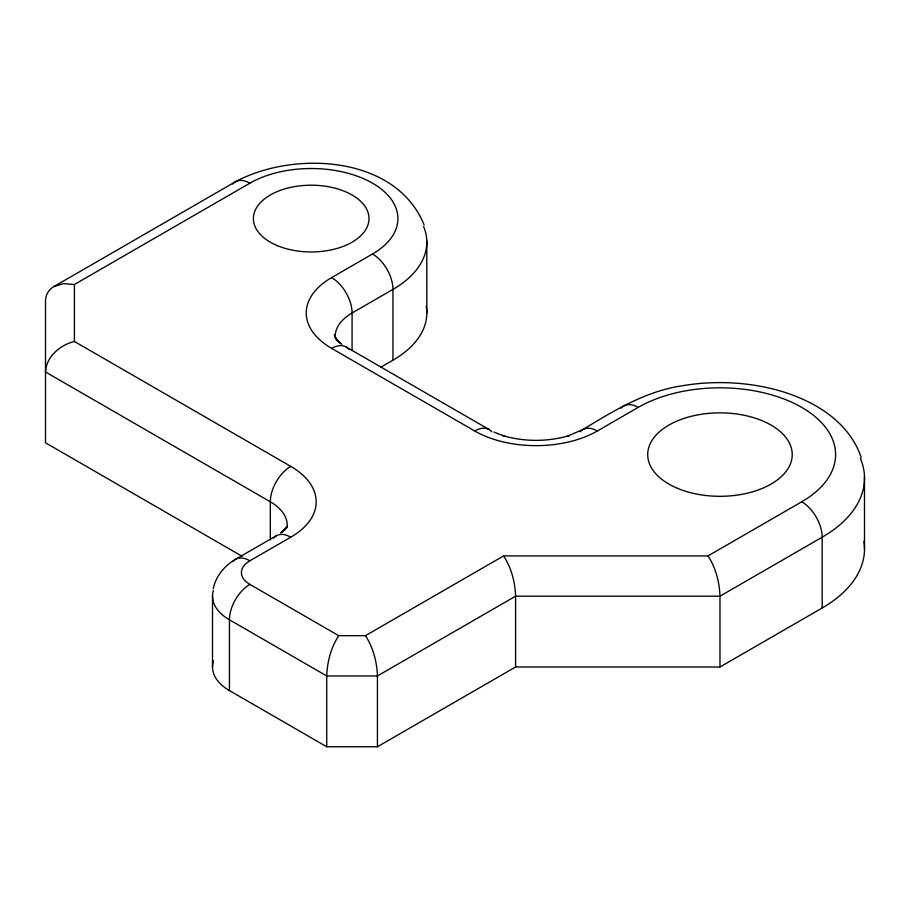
<?xml version="1.0" encoding="UTF-8"?>
<svg xmlns="http://www.w3.org/2000/svg" width="910" height="910" viewBox="0 0 910 910"><rect width="100%" height="100%" fill="white"/><g stroke="black" fill="none" stroke-linecap="round" stroke-linejoin="round"><path stroke-width="1.36" d="M212.519 666.996L212.519 596.187M213.27 588.656C215.795 576.121 224.577 565.736 235.44 559.354L276.31 535.762M286.707 526.731L284.728 529.927L287.207 526.287L281.429 532.532L284.557 529.961L280.678 532.976M621.12 408.203A28.904 16.687 60 0 1 638.217 407.384A115.615 66.748 0 0 1 801.733 407.384A115.615 66.748 0 0 1 801.733 501.785L708.003 555.908L503.617 555.908L365.456 635.669L338.713 635.669C330.978 647.556 327.213 661.866 326.736 675.959L326.736 746.757L377.423 746.757L515.595 666.996L719.981 666.996L822.174 607.994A144.519 83.436 0 0 0 863.897 541.382M424.128 224.929C395.873 155.178 293.691 150.377 235.44 181.75L53.974 286.525C48.73 289.38 45.364 295.215 45.5 301.187L45.5 442.795L242.071 556.283M53.974 286.525L63.461 283.636L74.404 284.5L249.886 183.183A86.712 50.061 0 0 1 372.52 183.183A86.712 50.061 0 0 1 372.52 253.981A28.904 16.687 60 0 1 392.961 289.391L392.961 360.189L380.937 367.128M491.821 431.795A28.904 16.687 -60 0 0 474.713 430.987L331.638 348.382A86.712 50.061 0 0 1 331.638 277.584L372.52 253.981M232.778 561.595A28.904 16.687 60 0 1 249.886 560.788L290.768 537.196A86.712 50.061 0 0 0 290.768 466.386L74.404 341.477C60.265 344.958 46.182 356.584 45.5 371.985L270.327 501.785A57.808 33.374 0 0 1 287.116 527.686M580.239 431.795A28.904 16.687 60 0 1 597.347 430.987L638.217 407.384M493.982 432.079L504.788 436.243L502.604 435.537C524.262 441.964 547.797 441.964 569.444 435.537L567.271 436.243L582.889 429.554C613.693 410.797 645.497 391.266 681.817 385.817C711.097 380.858 741.343 381.586 770.269 388.331C808.069 397.238 848.268 418.623 861.247 457.673M346.096 346.96L489.159 429.554M249.886 560.788A28.904 16.687 0 0 0 249.886 584.391L338.713 635.669M213.52 660.785A57.808 33.374 0 0 0 229.445 690.599L326.736 746.757M341.728 344.173L337.849 341.159L340.977 343.73L335.198 337.485L337.678 341.125L335.699 337.928M708.003 555.908C715.726 567.783 719.503 582.104 719.981 596.187L719.981 666.996M503.617 555.908C511.34 567.783 515.117 582.104 515.595 596.187L515.595 666.996M365.456 635.669C373.18 647.556 376.945 661.866 377.423 675.959L377.423 746.757M334.266 334.641L335.79 338.861L334.948 335.597M864.477 476.669L864.5 548.992M426.801 240.968L426.824 312.983M822.174 607.994L822.174 537.196A144.519 83.436 0 0 0 860.451 458.56M352.079 350.6L352.079 312.983A28.904 16.687 60 0 0 331.638 277.584M270.327 540.028L270.327 501.785A28.904 16.687 -60 0 1 290.768 466.386M229.445 690.599L229.445 619.79A57.808 33.374 0 0 1 213.372 590.476M74.404 284.5L74.404 341.477M801.733 501.785A28.904 16.687 60 0 1 822.174 537.196L719.981 596.187L515.595 596.187L377.423 675.959L326.736 675.959L229.445 619.79A28.904 16.687 -60 0 1 249.886 584.391M335.153 336.586A57.808 33.374 0 0 1 352.079 312.983L392.961 289.391A115.615 66.748 0 0 0 423.582 226.488M426.198 306.09A115.615 66.748 0 0 1 392.961 360.189M273.66 538.003A28.904 16.687 60 0 1 290.768 537.196M597.347 430.987A86.712 50.061 0 0 1 474.713 430.987M331.638 348.382A28.904 16.687 -60 0 1 348.746 349.201M232.778 183.991A28.904 16.687 60 0 1 249.886 183.183M677.575 488.374A72.265 41.724 0 0 0 791.848 458.902A72.265 41.724 0 0 0 690.497 416.496A72.265 41.724 0 0 0 677.575 488.374M277.277 245.609A57.808 33.374 0 0 0 368.698 222.029A57.808 33.374 0 0 0 287.628 188.108A57.808 33.374 0 0 0 277.277 245.609"/></g></svg>
